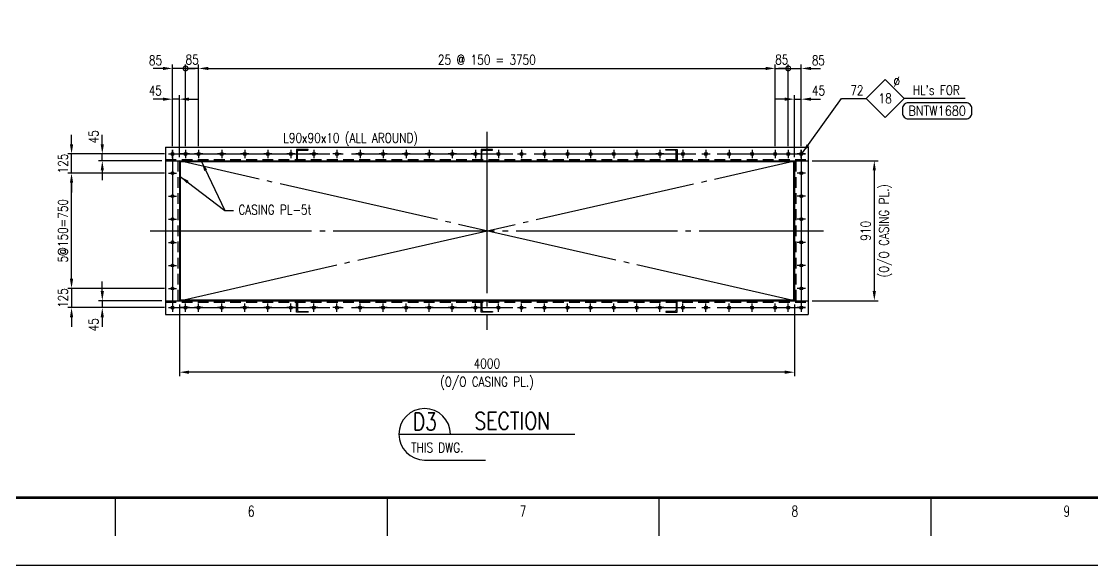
# Model space of a CAD drawing. Header units: millimetres. Extents: x 0 to 134087, y -49114 to 20834.
# Drawn here: x 77998 to 84966, y -48879 to -45339 of the extents above; entities that cross this region are included whole.
import ezdxf
from ezdxf.enums import TextEntityAlignment as Align

# ---------------------------------------------------------------- set-up
doc = ezdxf.new("R2010")
doc.units = ezdxf.units.MM
doc.header["$LTSCALE"] = 35
doc.linetypes.add('JNK-CENTER', pattern=[34, 30, -1.5, 1, -1.5])
doc.linetypes.add('JNK-HIDDEN', pattern=[3, 2, -1])
for name, color, linetype in [('CEN-R', 1, 'JNK-CENTER'), ('CON-C', 4, 'Continuous'), ('CON-G', 3, 'Continuous'), ('CON-W', 7, 'Continuous'), ('CON-Y', 2, 'Continuous'), ('Dim-W', 7, 'Continuous'), ('HID-Y', 2, 'JNK-HIDDEN'), ('STL-OBJT', 7, 'Continuous')]:
    doc.layers.add(name, color=color, linetype=linetype)
doc.styles.add('ROMANS', font='ROMANS.shx', dxfattribs={"width": 0.8})
doc.styles.add('SIMPLEX', font='simplex.shx', dxfattribs={"width": 0.8})
doc.dimstyles.new('DIM25', dxfattribs={"dimscale": 25, "dimtxt": 2.5, "dimasz": 2.5, "dimexe": 1, "dimexo": 1, "dimgap": 1, "dimtad": 1, "dimdec": 1, "dimdsep": 46, "dimtxsty": 'SIMPLEX', "dimcen": 0, "dimclrt": 2, "dimazin": 2, "dimtfac": 1, "dimtdec": 1, "dimtix": 1, "dimtmove": 2, "dimatfit": 0, "dimfxl": 0.18, "dimtolj": 1, "dimtzin": 0, "dimarcsym": 0})

# ---------------------------------------------------------------- blocks, each defined once
blk = doc.blocks.new('TITLE')
at = {"color": 7}
for p, q in [((381.95, 17.68), (381.95, 7.78)), ((452.68, 17.68), (452.68, 7.78)), ((523.41, 17.68), (523.41, 7.78)), ((594.15, 17.68), (594.15, 7.78)), ((841, 0), (0, 0))]:
    blk.add_line(p, q, dxfattribs=at)
at = {"color": 7, "const_width": 0.707}
blk.add_lwpolyline([(28.29, 17.68), (823.67, 17.68)], dxfattribs=at)
at = {"color": 7, "style": 'ROMANS', "width": 0.7}
for s, p in [('6', (417.32, 14.15)), ('7', (488.05, 14.15)), ('8', (558.78, 14.15)), ('9', (629.51, 14.15))]:
    blk.add_text(s, height=2.83, dxfattribs=at).set_placement(p, align=Align.MIDDLE)
blk = doc.blocks.new('*D2811')
at = {"layer": 'DEFPOINTS', "color": 0, "transparency": 16777216}
for p in [(78324.5, -46201.1), (78954.5, -46201.1), (78954.5, -46326.1)]:
    blk.add_point(p, dxfattribs=at)
at = {"layer": 'Dim-W', "color": 0, "lineweight": -2, "transparency": 16777216}
for p, q in [((78324.5, -46138.6), (78324.5, -46076.1)), ((78929.5, -46201.1), (78299.5, -46201.1)), ((78324.5, -46326.1), (78324.5, -46201.1)), ((78929.5, -46326.1), (78299.5, -46326.1)), ((78324.5, -46388.6), (78324.5, -46451.1))]:
    blk.add_line(p, q, dxfattribs=at)
at = {"layer": 'Dim-W', "color": 0, "transparency": 16777216}
for points in [[(78314, -46138.6), (78334.9, -46138.6), (78324.5, -46201.1)], [(78314, -46388.6), (78334.9, -46388.6), (78324.5, -46326.1)]]:
    blk.add_solid(points, dxfattribs=at)
at = {"layer": 'Dim-W', "color": 2, "transparency": 16777216, "insert": (78268.2, -46263.6), "char_height": 62.5, "attachment_point": 5, "rotation": 90, "style": 'SIMPLEX'}
blk.add_mtext('\\A1;125', dxfattribs=at)
blk = doc.blocks.new('*D2812')
at = {"layer": 'DEFPOINTS', "color": 0, "transparency": 16777216}
for p in [(83116, -46246.1), (83116, -47156.1), (83546, -47156.1)]:
    blk.add_point(p, dxfattribs=at)
at = {"layer": 'Dim-W', "color": 0, "lineweight": -2, "transparency": 16777216}
for p, q in [((83141, -46246.1), (83571, -46246.1)), ((83546, -46308.6), (83546, -47093.6)), ((83141, -47156.1), (83571, -47156.1))]:
    blk.add_line(p, q, dxfattribs=at)
at = {"layer": 'Dim-W', "color": 0, "transparency": 16777216}
for points in [[(83535.5, -46308.6), (83556.4, -46308.6), (83546, -46246.1)], [(83535.5, -47093.6), (83556.4, -47093.6), (83546, -47156.1)]]:
    blk.add_solid(points, dxfattribs=at)
at = {"layer": 'Dim-W', "color": 2, "transparency": 16777216, "char_height": 62.5, "attachment_point": 5, "rotation": 90, "style": 'SIMPLEX'}
for s, insert in [('\\A1;(O/O CASING PL.)', (83618.6, -46701.1)), ('\\A1;910', (83489.7, -46701.1))]:
    blk.add_mtext(s, dxfattribs=dict(at, insert=insert))
blk = doc.blocks.new('*D2813')
at = {"layer": 'DEFPOINTS', "color": 0, "transparency": 16777216}
for p in [(78524.5, -46201.1), (78936, -46246.1), (78954.5, -46201.1)]:
    blk.add_point(p, dxfattribs=at)
at = {"layer": 'Dim-W', "color": 0, "lineweight": -2, "transparency": 16777216}
for p, q in [((78524.5, -46138.6), (78524.5, -46076.1)), ((78929.5, -46201.1), (78499.5, -46201.1)), ((78911, -46246.1), (78499.5, -46246.1)), ((78524.5, -46246.1), (78524.5, -46201.1)), ((78524.5, -46308.6), (78524.5, -46371.1))]:
    blk.add_line(p, q, dxfattribs=at)
at = {"layer": 'Dim-W', "color": 0, "transparency": 16777216}
blk.add_solid([(78514, -46308.6), (78534.9, -46308.6), (78524.5, -46246.1)], dxfattribs=at)
at = {"layer": 'Dim-W', "color": 2, "transparency": 16777216, "insert": (78468.2, -46089.1), "char_height": 62.5, "attachment_point": 5, "rotation": 90, "style": 'SIMPLEX', "bg_fill": 3, "box_fill_scale": 1.1, "bg_fill_color": 256, "bg_fill_true_color": 13158600, "bg_fill_transparency": 0}
blk.add_mtext('\\A1;45', dxfattribs=at)
at = {"layer": 'Dim-W', "color": 0, "transparency": 16777216}
blk.add_solid([(78514, -46138.6), (78534.9, -46138.6), (78524.5, -46201.1)], dxfattribs=at)
blk = doc.blocks.new('*D2814')
at = {"layer": 'DEFPOINTS', "color": 0, "transparency": 16777216}
for p in [(79026, -47156.1), (83026, -47156.1), (79026, -47621.1)]:
    blk.add_point(p, dxfattribs=at)
at = {"layer": 'Dim-W', "color": 0, "lineweight": -2, "transparency": 16777216}
for p, q in [((79026, -47181.1), (79026, -47646.1)), ((83026, -47181.1), (83026, -47646.1)), ((82963.5, -47621.1), (79088.5, -47621.1))]:
    blk.add_line(p, q, dxfattribs=at)
at = {"layer": 'Dim-W', "color": 0, "transparency": 16777216}
for points in [[(79088.5, -47610.7), (79088.5, -47631.6), (79026, -47621.1)], [(82963.5, -47610.7), (82963.5, -47631.6), (83026, -47621.1)]]:
    blk.add_solid(points, dxfattribs=at)
at = {"layer": 'Dim-W', "color": 2, "transparency": 16777216, "char_height": 62.5, "attachment_point": 5, "style": 'SIMPLEX'}
for s, insert in [('\\A1;4000', (81026, -47564.9)), ('\\A1;(O/O CASING PL.)', (81026, -47693.8))]:
    blk.add_mtext(s, dxfattribs=dict(at, insert=insert))
blk = doc.blocks.new('SECTITLE')
at = {"layer": 'CON-G'}
for p, q in [((-1.7, 0), (44.1, 0)), ((5, -6.7), (20.86, -6.7))]:
    blk.add_line(p, q, dxfattribs=at)
blk.add_arc((5, 0), 6.7, 0, 270, dxfattribs=at)
at = {"layer": 'CON-C', "style": 'SIMPLEX', "width": 0.8}
for tag, p in [('ELEVATION', (27.83, 1.22)), ('A', (5.06, 1.04))]:
    blk.add_attdef(tag, text='', height=4.5, dxfattribs=at).set_placement(p, align=Align.CENTER)
at = {"layer": 'CON-Y', "style": 'SIMPLEX', "width": 0.8}
blk.add_attdef('H0000-0000', (1.54, -4.72), '', height=2.5, dxfattribs=at)
blk.add_attdef('SCALE', text='', height=2.5, dxfattribs=at).set_placement((44.9, -3.72), align=Align.RIGHT)
blk = doc.blocks.new('*D2815')
at = {"layer": 'DEFPOINTS', "color": 0, "transparency": 16777216}
for p in [(78954.5, -47076.1), (78324.5, -47201.1), (78954.5, -47201.1)]:
    blk.add_point(p, dxfattribs=at)
at = {"layer": 'Dim-W', "color": 0, "lineweight": -2, "transparency": 16777216}
for p, q in [((78324.5, -47013.6), (78324.5, -46951.1)), ((78929.5, -47076.1), (78299.5, -47076.1)), ((78324.5, -47076.1), (78324.5, -47201.1)), ((78929.5, -47201.1), (78299.5, -47201.1)), ((78324.5, -47263.6), (78324.5, -47326.1))]:
    blk.add_line(p, q, dxfattribs=at)
at = {"layer": 'Dim-W', "color": 0, "transparency": 16777216}
for points in [[(78314, -47013.6), (78334.9, -47013.6), (78324.5, -47076.1)], [(78314, -47263.6), (78334.9, -47263.6), (78324.5, -47201.1)]]:
    blk.add_solid(points, dxfattribs=at)
at = {"layer": 'Dim-W', "color": 2, "transparency": 16777216, "insert": (78268.2, -47138.6), "char_height": 62.5, "attachment_point": 5, "rotation": 90, "style": 'SIMPLEX'}
blk.add_mtext('\\A1;125', dxfattribs=at)
blk = doc.blocks.new('*D2816')
at = {"layer": 'DEFPOINTS', "color": 0, "transparency": 16777216}
for p in [(78936, -47156.1), (78524.5, -47201.1), (78954.5, -47201.1)]:
    blk.add_point(p, dxfattribs=at)
at = {"layer": 'Dim-W', "color": 0, "lineweight": -2, "transparency": 16777216}
for p, q in [((78524.5, -47093.6), (78524.5, -47031.1)), ((78911, -47156.1), (78499.5, -47156.1)), ((78524.5, -47156.1), (78524.5, -47201.1)), ((78929.5, -47201.1), (78499.5, -47201.1)), ((78524.5, -47263.6), (78524.5, -47326.1))]:
    blk.add_line(p, q, dxfattribs=at)
at = {"layer": 'Dim-W', "color": 0, "transparency": 16777216}
blk.add_solid([(78514, -47093.6), (78534.9, -47093.6), (78524.5, -47156.1)], dxfattribs=at)
at = {"layer": 'Dim-W', "color": 2, "transparency": 16777216, "insert": (78468.2, -47313.2), "char_height": 62.5, "attachment_point": 5, "rotation": 90, "style": 'SIMPLEX', "bg_fill": 3, "box_fill_scale": 1.1, "bg_fill_color": 256, "bg_fill_true_color": 13158600, "bg_fill_transparency": 0}
blk.add_mtext('\\A1;45', dxfattribs=at)
at = {"layer": 'Dim-W', "color": 0, "transparency": 16777216}
blk.add_solid([(78514, -47263.6), (78534.9, -47263.6), (78524.5, -47201.1)], dxfattribs=at)
blk = doc.blocks.new('*D2817')
at = {"layer": 'DEFPOINTS', "color": 0, "transparency": 16777216}
for p in [(78324.5, -46326.1), (78954.5, -46326.1), (78954.5, -47076.1)]:
    blk.add_point(p, dxfattribs=at)
at = {"layer": 'Dim-W', "color": 0, "lineweight": -2, "transparency": 16777216}
for p, q in [((78929.5, -46326.1), (78299.5, -46326.1)), ((78324.5, -47013.6), (78324.5, -46388.6)), ((78929.5, -47076.1), (78299.5, -47076.1))]:
    blk.add_line(p, q, dxfattribs=at)
at = {"layer": 'Dim-W', "color": 0, "transparency": 16777216}
for points in [[(78314, -46388.6), (78334.9, -46388.6), (78324.5, -46326.1)], [(78314, -47013.6), (78334.9, -47013.6), (78324.5, -47076.1)]]:
    blk.add_solid(points, dxfattribs=at)
at = {"layer": 'Dim-W', "color": 2, "transparency": 16777216, "insert": (78268.2, -46701.1), "char_height": 62.5, "attachment_point": 5, "rotation": 90, "style": 'SIMPLEX'}
blk.add_mtext('\\A1;5@150=750', dxfattribs=at)
blk = doc.blocks.new('*D2818')
at = {"layer": 'DEFPOINTS', "color": 0, "transparency": 16777216}
for p in [(83071, -45844.6), (83071, -46174.6), (83026, -46246.1)]:
    blk.add_point(p, dxfattribs=at)
at = {"layer": 'Dim-W', "color": 0, "lineweight": -2, "transparency": 16777216}
for p, q in [((83026, -46221.1), (83026, -45819.6)), ((83071, -46149.6), (83071, -45819.6)), ((82963.5, -45844.6), (82901, -45844.6)), ((83026, -45844.6), (83071, -45844.6)), ((83133.5, -45844.6), (83196, -45844.6))]:
    blk.add_line(p, q, dxfattribs=at)
at = {"layer": 'Dim-W', "color": 0, "transparency": 16777216}
blk.add_solid([(82963.5, -45834.2), (82963.5, -45855.1), (83026, -45844.6)], dxfattribs=at)
at = {"layer": 'Dim-W', "color": 2, "transparency": 16777216, "insert": (83182.5, -45788.4), "char_height": 62.5, "attachment_point": 5, "style": 'SIMPLEX', "bg_fill": 3, "box_fill_scale": 1.1, "bg_fill_color": 256, "bg_fill_true_color": 13158600, "bg_fill_transparency": 0}
blk.add_mtext('\\A1;45', dxfattribs=at)
at = {"layer": 'Dim-W', "color": 0, "transparency": 16777216}
blk.add_solid([(83133.5, -45834.2), (83133.5, -45855.1), (83071, -45844.6)], dxfattribs=at)
blk = doc.blocks.new('BOLTHOLE')
at = {"layer": 'CON-W'}
blk.add_line((25.7, 0), (9.9, 0), dxfattribs=at)
blk.add_lwpolyline([(0, 0), (4.95, 4.95), (9.9, 0), (4.95, -4.95)], close=True, dxfattribs=at)
at = {"layer": 'CON-Y', "style": 'SIMPLEX', "width": 0.8}
for s, p in [('%%C', (8.81, 3.12)), ("HL's FOR", (24.37, 0.9))]:
    blk.add_text(s, height=2.5, dxfattribs=at).set_placement(p, align=Align.RIGHT)
blk.add_attdef('4', text='', height=2.5, dxfattribs=at).set_placement((-0.69, 0.87), align=Align.RIGHT)
blk.add_attdef('22', text='', height=2.5, dxfattribs=at).set_placement((4.95, 0), align=Align.MIDDLE_CENTER)
blk = doc.blocks.new('boltmark')
at = {"layer": 'CON-Y'}
blk.add_lwpolyline([(0, -4.2), (15, -4.2, 0.414214), (16.56, -2.64), (16.56, -1.56, 0.414214), (15, 0), (0, 0, 0.414214), (-1.56, -1.56), (-1.56, -2.64, 0.414214)], format="xyb", close=True, dxfattribs=at)
at = {"layer": 'CON-G', "style": 'SIMPLEX', "width": 0.802523}
blk.add_attdef('BN2W1650', text='', height=2.5, dxfattribs=at).set_placement((0, -3.35), (15, -3.35), align=Align.FIT)
blk = doc.blocks.new('*D2819')
at = {"layer": 'DEFPOINTS', "color": 0, "transparency": 16777216}
for p in [(78981, -45844.6), (78981, -46174.6), (79026, -46246.1)]:
    blk.add_point(p, dxfattribs=at)
at = {"layer": 'Dim-W', "color": 0, "lineweight": -2, "transparency": 16777216}
for p, q in [((78981, -46149.6), (78981, -45819.6)), ((79026, -46221.1), (79026, -45819.6)), ((78918.5, -45844.6), (78856, -45844.6)), ((79026, -45844.6), (78981, -45844.6)), ((79088.5, -45844.6), (79151, -45844.6))]:
    blk.add_line(p, q, dxfattribs=at)
at = {"layer": 'Dim-W', "color": 0, "transparency": 16777216}
blk.add_solid([(79088.5, -45834.2), (79088.5, -45855.1), (79026, -45844.6)], dxfattribs=at)
at = {"layer": 'Dim-W', "color": 2, "transparency": 16777216, "insert": (78869.4, -45788.4), "char_height": 62.5, "attachment_point": 5, "style": 'SIMPLEX', "bg_fill": 3, "box_fill_scale": 1.1, "bg_fill_color": 256, "bg_fill_true_color": 13158600, "bg_fill_transparency": 0}
blk.add_mtext('\\A1;45', dxfattribs=at)
at = {"layer": 'Dim-W', "color": 0, "transparency": 16777216}
blk.add_solid([(78918.5, -45834.2), (78918.5, -45855.1), (78981, -45844.6)], dxfattribs=at)
blk = doc.blocks.new('*D2742')
at = {"layer": 'DEFPOINTS', "color": 0, "transparency": 16777216}
for p in [(82901, -45644.6), (79151, -46174.6), (82901, -46174.6)]:
    blk.add_point(p, dxfattribs=at)
at = {"layer": 'Dim-W', "color": 0, "lineweight": -2, "transparency": 16777216}
for p, q in [((79151, -46149.6), (79151, -45619.6)), ((82901, -46149.6), (82901, -45619.6)), ((79213.5, -45644.6), (82838.5, -45644.6))]:
    blk.add_line(p, q, dxfattribs=at)
at = {"layer": 'Dim-W', "color": 0, "transparency": 16777216}
for points in [[(79213.5, -45634.2), (79213.5, -45655.1), (79151, -45644.6)], [(82838.5, -45634.2), (82838.5, -45655.1), (82901, -45644.6)]]:
    blk.add_solid(points, dxfattribs=at)
at = {"layer": 'Dim-W', "color": 2, "transparency": 16777216, "insert": (81026, -45588.4), "char_height": 62.5, "attachment_point": 5, "style": 'SIMPLEX'}
blk.add_mtext('\\A1;25 @ 150 = 3750', dxfattribs=at)
blk = doc.blocks.new('_DotSmall')
at = {"color": 0, "linetype": 'ByBlock', "const_width": 0.5}
blk.add_lwpolyline([(-0.0625, 0, 1), (0.0625, 0, 1)], format="xyb", close=True, dxfattribs=at)
blk = doc.blocks.new('*D2756')
at = {"layer": 'DEFPOINTS', "color": 0, "transparency": 16777216}
for p in [(82901, -45644.6), (82986, -45644.6), (82986, -46174.6)]:
    blk.add_point(p, dxfattribs=at)
at = {"layer": 'Dim-W', "color": 0, "lineweight": -2, "transparency": 16777216}
for p, q in [((82986, -46149.6), (82986, -45619.6)), ((82901, -45644.6), (82986, -45644.6))]:
    blk.add_line(p, q, dxfattribs=at)
at = {"layer": 'Dim-W', "color": 0, "lineweight": -2, "transparency": 16777216, "xscale": 62.5, "yscale": 62.5, "zscale": 62.5}
blk.add_blockref('_DotSmall', (82986, -45644.6), dxfattribs=at)
at = {"layer": 'Dim-W', "color": 2, "transparency": 16777216, "insert": (82943.5, -45587.2), "char_height": 62.5, "attachment_point": 5, "style": 'SIMPLEX'}
blk.add_mtext('\\A1;85', dxfattribs=at)
blk = doc.blocks.new('_None')
blk = doc.blocks.new('*D2757')
at = {"layer": 'DEFPOINTS', "color": 0, "transparency": 16777216}
for p in [(83071, -45644.6), (82986, -46174.6), (83071, -46174.6)]:
    blk.add_point(p, dxfattribs=at)
at = {"layer": 'Dim-W', "color": 0, "lineweight": -2, "transparency": 16777216}
for p, q in [((82986, -46149.6), (82986, -45619.6)), ((83071, -46149.6), (83071, -45619.6)), ((82986, -45644.6), (82923.5, -45644.6)), ((82986, -45644.6), (83071, -45644.6)), ((83133.5, -45644.6), (83196, -45644.6))]:
    blk.add_line(p, q, dxfattribs=at)
at = {"layer": 'Dim-W', "color": 0, "lineweight": -2, "transparency": 16777216, "xscale": 62.5, "yscale": 62.5, "zscale": 62.5}
blk.add_blockref('_DotSmall', (82986, -45644.6), dxfattribs=at)
at = {"layer": 'Dim-W', "color": 2, "transparency": 16777216, "insert": (83181.8, -45592), "char_height": 62.5, "attachment_point": 5, "style": 'SIMPLEX', "bg_fill": 3, "box_fill_scale": 1.1, "bg_fill_color": 256, "bg_fill_true_color": 13158600, "bg_fill_transparency": 0}
blk.add_mtext('\\A1;85', dxfattribs=at)
at = {"layer": 'Dim-W', "color": 0, "transparency": 16777216}
blk.add_solid([(83133.5, -45634.2), (83133.5, -45655.1), (83071, -45644.6)], dxfattribs=at)
blk = doc.blocks.new('*D2758')
at = {"layer": 'DEFPOINTS', "color": 0, "transparency": 16777216}
for p in [(79066, -45644.6), (79151, -45644.6), (79066, -46174.6)]:
    blk.add_point(p, dxfattribs=at)
at = {"layer": 'Dim-W', "color": 0, "lineweight": -2, "transparency": 16777216}
for p, q in [((79066, -46149.6), (79066, -45619.6)), ((79151, -45644.6), (79066, -45644.6))]:
    blk.add_line(p, q, dxfattribs=at)
at = {"layer": 'Dim-W', "color": 0, "lineweight": -2, "transparency": 16777216, "xscale": 62.5, "yscale": 62.5, "zscale": 62.5, "rotation": 180}
blk.add_blockref('_DotSmall', (79066, -45644.6), dxfattribs=at)
at = {"layer": 'Dim-W', "color": 2, "transparency": 16777216, "insert": (79108.5, -45587.2), "char_height": 62.5, "attachment_point": 5, "style": 'SIMPLEX'}
blk.add_mtext('\\A1;85', dxfattribs=at)
blk = doc.blocks.new('*D2759')
at = {"layer": 'DEFPOINTS', "color": 0, "transparency": 16777216}
for p in [(78981, -45644.6), (78981, -46174.6), (79066, -46174.6)]:
    blk.add_point(p, dxfattribs=at)
at = {"layer": 'Dim-W', "color": 0, "lineweight": -2, "transparency": 16777216}
for p, q in [((78981, -46149.6), (78981, -45619.6)), ((79066, -46149.6), (79066, -45619.6)), ((78918.5, -45644.6), (78856, -45644.6)), ((79066, -45644.6), (78981, -45644.6)), ((79066, -45644.6), (79128.5, -45644.6))]:
    blk.add_line(p, q, dxfattribs=at)
at = {"layer": 'Dim-W', "color": 0, "lineweight": -2, "transparency": 16777216, "xscale": 62.5, "yscale": 62.5, "zscale": 62.5, "rotation": 180}
blk.add_blockref('_DotSmall', (79066, -45644.6), dxfattribs=at)
at = {"layer": 'Dim-W', "color": 2, "transparency": 16777216, "insert": (78870.1, -45592), "char_height": 62.5, "attachment_point": 5, "style": 'SIMPLEX', "bg_fill": 3, "box_fill_scale": 1.1, "bg_fill_color": 256, "bg_fill_true_color": 13158600, "bg_fill_transparency": 0}
blk.add_mtext('\\A1;85', dxfattribs=at)
at = {"layer": 'Dim-W', "color": 0, "transparency": 16777216}
blk.add_solid([(78918.5, -45634.2), (78918.5, -45655.1), (78981, -45644.6)], dxfattribs=at)

msp = doc.modelspace()

# ---------------------------------------------------------------- linework, layer by layer
at = {"layer": 'CEN-R'}
for p, q in [((81025.9553, -46056.1425), (81025.9553, -47346.1425)), ((78980.9553, -46227.6425), (78980.9553, -46174.6425)), ((78980.9553, -46174.6425), (78980.9553, -47227.6425)), ((79150.9553, -46174.6425), (79150.9553, -46227.6425)), ((79300.9553, -46174.6425), (79300.9553, -46227.6425)), ((79450.9553, -46174.6425), (79450.9553, -46227.6425)), ((79600.9553, -46174.6425), (79600.9553, -46227.6425)), ((79750.9553, -46174.6425), (79750.9553, -46227.6425)), ((79900.9553, -46174.6425), (79900.9553, -46227.6425)), ((80050.9553, -46174.6425), (80050.9553, -46227.6425)), ((80200.9553, -46174.6425), (80200.9553, -46227.6425)), ((80350.9553, -46174.6425), (80350.9553, -46227.6425)), ((80500.9553, -46174.6425), (80500.9553, -46227.6425)), ((80650.9553, -46174.6425), (80650.9553, -46227.6425)), ((80800.9553, -46174.6425), (80800.9553, -46227.6425)), ((80950.9553, -46174.6425), (80950.9553, -46227.6425)), ((81100.9553, -46174.6425), (81100.9553, -46227.6425)), ((81250.9553, -46174.6425), (81250.9553, -46227.6425)), ((81400.9553, -46174.6425), (81400.9553, -46227.6425)), ((81550.9553, -46174.6425), (81550.9553, -46227.6425)), ((81700.9553, -46174.6425), (81700.9553, -46227.6425)), ((81850.9553, -46174.6425), (81850.9553, -46227.6425)), ((82000.9553, -46174.6425), (82000.9553, -46227.6425)), ((82150.9553, -46174.6425), (82150.9553, -46227.6425)), ((82300.9553, -46174.6425), (82300.9553, -46227.6425)), ((82450.9553, -46174.6425), (82450.9553, -46227.6425)), ((82600.9553, -46174.6425), (82600.9553, -46227.6425)), ((82750.9553, -46174.6425), (82750.9553, -46227.6425)), ((82900.9553, -46174.6425), (82900.9553, -46227.6425)), ((83070.9553, -46227.6425), (83070.9553, -46174.6425)), ((83070.9553, -46174.6425), (83070.9553, -47227.6425)), ((78954.4553, -46201.1425), (79007.4553, -46201.1425)), ((78954.4553, -46201.1425), (83097.4553, -46201.1425)), ((83025.9553, -47156.1425), (79025.9553, -46246.1425)), ((79025.9553, -47156.1425), (83025.9553, -46246.1425)), ((79177.4553, -46201.1425), (79124.4553, -46201.1425)), ((79327.4553, -46201.1425), (79274.4553, -46201.1425)), ((79477.4553, -46201.1425), (79424.4553, -46201.1425)), ((79627.4553, -46201.1425), (79574.4553, -46201.1425)), ((79777.4553, -46201.1425), (79724.4553, -46201.1425)), ((79777.4553, -46201.1425), (79724.4553, -46201.1425)), ((79927.4553, -46201.1425), (79874.4553, -46201.1425)), ((80077.4553, -46201.1425), (80024.4553, -46201.1425)), ((80227.4553, -46201.1425), (80174.4553, -46201.1425)), ((80377.4553, -46201.1425), (80324.4553, -46201.1425)), ((80527.4553, -46201.1425), (80474.4553, -46201.1425)), ((80677.4553, -46201.1425), (80624.4553, -46201.1425)), ((80827.4553, -46201.1425), (80774.4553, -46201.1425)), ((80977.4553, -46201.1425), (80924.4553, -46201.1425)), ((81224.4553, -46201.1425), (81277.4553, -46201.1425)), ((81374.4553, -46201.1425), (81427.4553, -46201.1425)), ((81524.4553, -46201.1425), (81577.4553, -46201.1425)), ((81674.4553, -46201.1425), (81727.4553, -46201.1425)), ((81824.4553, -46201.1425), (81877.4553, -46201.1425)), ((81974.4553, -46201.1425), (82027.4553, -46201.1425)), ((82177.4553, -46201.1425), (82124.4553, -46201.1425)), ((82124.4553, -46201.1425), (82177.4553, -46201.1425)), ((82274.4553, -46201.1425), (82327.4553, -46201.1425)), ((82274.4553, -46201.1425), (82327.4553, -46201.1425)), ((82424.4553, -46201.1425), (82477.4553, -46201.1425)), ((82574.4553, -46201.1425), (82627.4553, -46201.1425)), ((82724.4553, -46201.1425), (82777.4553, -46201.1425)), ((82874.4553, -46201.1425), (82927.4553, -46201.1425)), ((83097.4553, -46201.1425), (83044.4553, -46201.1425)), ((78954.4553, -46326.1425), (79007.4553, -46326.1425)), ((78980.9553, -46274.6425), (78980.9553, -46327.6425)), ((83097.4553, -46326.1425), (83044.4553, -46326.1425)), ((83070.9553, -46274.6425), (83070.9553, -46327.6425)), ((83070.9553, -46274.6425), (83070.9553, -46327.6425)), ((78954.4553, -46476.1425), (79007.4553, -46476.1425)), ((83097.4553, -46476.1425), (83044.4553, -46476.1425)), ((78954.4553, -46626.1425), (79007.4553, -46626.1425)), ((83097.4553, -46626.1425), (83044.4553, -46626.1425)), ((78835.9553, -46701.1425), (83215.9553, -46701.1425)), ((78954.4553, -46776.1425), (79007.4553, -46776.1425)), ((83097.4553, -46776.1425), (83044.4553, -46776.1425)), ((78954.4553, -46926.1425), (79007.4553, -46926.1425)), ((83097.4553, -46926.1425), (83044.4553, -46926.1425)), ((78954.4553, -47076.1425), (79007.4553, -47076.1425)), ((78980.9553, -47074.6425), (78980.9553, -47127.6425)), ((83097.4553, -47076.1425), (83044.4553, -47076.1425)), ((83070.9553, -47074.6425), (83070.9553, -47127.6425)), ((83070.9553, -47074.6425), (83070.9553, -47127.6425)), ((78954.4553, -47201.1425), (79007.4553, -47201.1425)), ((78954.4553, -47201.1425), (83097.4553, -47201.1425)), ((78980.9553, -47174.6425), (78980.9553, -47227.6425)), ((79077.4553, -47201.1425), (79024.4553, -47201.1425)), ((79092.4553, -47201.1425), (79039.4553, -47201.1425)), ((79065.9553, -47227.6425), (79065.9553, -47174.6425)), ((79177.4553, -47201.1425), (79124.4553, -47201.1425)), ((79150.9553, -47227.6425), (79150.9553, -47174.6425)), ((79327.4553, -47201.1425), (79274.4553, -47201.1425)), ((79300.9553, -47227.6425), (79300.9553, -47174.6425)), ((79477.4553, -47201.1425), (79424.4553, -47201.1425)), ((79450.9553, -47227.6425), (79450.9553, -47174.6425)), ((79627.4553, -47201.1425), (79574.4553, -47201.1425)), ((79600.9553, -47227.6425), (79600.9553, -47174.6425)), ((79777.4553, -47201.1425), (79724.4553, -47201.1425)), ((79777.4553, -47201.1425), (79724.4553, -47201.1425)), ((79750.9553, -47227.6425), (79750.9553, -47174.6425)), ((79927.4553, -47201.1425), (79874.4553, -47201.1425)), ((79900.9553, -47227.6425), (79900.9553, -47174.6425)), ((80077.4553, -47201.1425), (80024.4553, -47201.1425)), ((80050.9553, -47227.6425), (80050.9553, -47174.6425)), ((80227.4553, -47201.1425), (80174.4553, -47201.1425)), ((80200.9553, -47227.6425), (80200.9553, -47174.6425)), ((80377.4553, -47201.1425), (80324.4553, -47201.1425)), ((80350.9553, -47227.6425), (80350.9553, -47174.6425)), ((80527.4553, -47201.1425), (80474.4553, -47201.1425)), ((80500.9553, -47227.6425), (80500.9553, -47174.6425)), ((80677.4553, -47201.1425), (80624.4553, -47201.1425)), ((80650.9553, -47227.6425), (80650.9553, -47174.6425)), ((80827.4553, -47201.1425), (80774.4553, -47201.1425)), ((80800.9553, -47227.6425), (80800.9553, -47174.6425)), ((80977.4553, -47201.1425), (80924.4553, -47201.1425)), ((80950.9553, -47227.6425), (80950.9553, -47174.6425)), ((81100.9553, -47227.6425), (81100.9553, -47174.6425)), ((81224.4553, -47201.1425), (81277.4553, -47201.1425)), ((81250.9553, -47227.6425), (81250.9553, -47174.6425)), ((81374.4553, -47201.1425), (81427.4553, -47201.1425)), ((81400.9553, -47227.6425), (81400.9553, -47174.6425)), ((81524.4553, -47201.1425), (81577.4553, -47201.1425)), ((81550.9553, -47227.6425), (81550.9553, -47174.6425)), ((81674.4553, -47201.1425), (81727.4553, -47201.1425)), ((81700.9553, -47227.6425), (81700.9553, -47174.6425)), ((81824.4553, -47201.1425), (81877.4553, -47201.1425)), ((81850.9553, -47227.6425), (81850.9553, -47174.6425)), ((81974.4553, -47201.1425), (82027.4553, -47201.1425)), ((82000.9553, -47227.6425), (82000.9553, -47174.6425)), ((82177.4553, -47201.1425), (82124.4553, -47201.1425)), ((82124.4553, -47201.1425), (82177.4553, -47201.1425)), ((82150.9553, -47227.6425), (82150.9553, -47174.6425)), ((82274.4553, -47201.1425), (82327.4553, -47201.1425)), ((82274.4553, -47201.1425), (82327.4553, -47201.1425)), ((82300.9553, -47227.6425), (82300.9553, -47174.6425)), ((82424.4553, -47201.1425), (82477.4553, -47201.1425)), ((82450.9553, -47227.6425), (82450.9553, -47174.6425)), ((82574.4553, -47201.1425), (82627.4553, -47201.1425)), ((82600.9553, -47227.6425), (82600.9553, -47174.6425)), ((82724.4553, -47201.1425), (82777.4553, -47201.1425)), ((82750.9553, -47227.6425), (82750.9553, -47174.6425)), ((82874.4553, -47201.1425), (82927.4553, -47201.1425)), ((82900.9553, -47227.6425), (82900.9553, -47174.6425)), ((82959.4553, -47201.1425), (83012.4553, -47201.1425)), ((82974.4553, -47201.1425), (83027.4553, -47201.1425)), ((82985.9553, -47227.6425), (82985.9553, -47174.6425)), ((83097.4553, -47201.1425), (83044.4553, -47201.1425)), ((83070.9553, -47174.6425), (83070.9553, -47227.6425))]:
    msp.add_line(p, q, dxfattribs=at)
at = {"layer": 'CON-G'}
for p, q in [((78935.9553, -46156.1425), (83115.9553, -46156.1425)), ((78935.9553, -46156.1425), (78935.9553, -47246.1425)), ((83115.9553, -46156.1425), (83115.9553, -47246.1425)), ((78935.9553, -46246.1425), (83115.9553, -46246.1425)), ((79025.9553, -46246.1425), (79025.9553, -47156.1425)), ((79030.9553, -46246.1425), (79030.9553, -47156.1425)), ((79030.9553, -46251.1425), (83020.9553, -46251.1425)), ((83020.9553, -46246.1425), (83020.9553, -47156.1425)), ((83025.9553, -46246.1425), (83025.9553, -47156.1425)), ((78935.9553, -47156.1425), (83115.9553, -47156.1425)), ((79030.9553, -47151.1425), (83020.9553, -47151.1425)), ((78935.9553, -47246.1425), (83115.9553, -47246.1425))]:
    msp.add_line(p, q, dxfattribs=at)
for points in [[(79787.9553, -46171.1425), (79787.9553, -46246.1425), (79789.9553, -46246.1425, 0.414213562), (79793.9553, -46242.1425), (79793.9553, -46185.6425, -0.414213562), (79802.4553, -46177.1425), (79858.9553, -46177.1425, 0.414213562), (79862.9553, -46173.1425), (79862.9553, -46171.1425)], [(80987.9553, -46171.1425), (80987.9553, -46246.1425), (80989.9553, -46246.1425, 0.414213562), (80993.9553, -46242.1425), (80993.9553, -46185.6425, -0.414213562), (81002.4553, -46177.1425), (81058.9553, -46177.1425, 0.414213562), (81062.9553, -46173.1425), (81062.9553, -46171.1425)], [(82263.9553, -46171.1425), (82263.9553, -46246.1425), (82261.9553, -46246.1425, -0.414213562), (82257.9553, -46242.1425), (82257.9553, -46185.6425, 0.414213562), (82249.4553, -46177.1425), (82192.9553, -46177.1425, -0.414213562), (82188.9553, -46173.1425), (82188.9553, -46171.1425)], [(79787.9553, -47231.1425), (79787.9553, -47156.1425), (79789.9553, -47156.1425, -0.414213562), (79793.9553, -47160.1425), (79793.9553, -47216.6425, 0.414213562), (79802.4553, -47225.1425), (79858.9553, -47225.1425, -0.414213562), (79862.9553, -47229.1425), (79862.9553, -47231.1425)], [(80987.9553, -47231.1425), (80987.9553, -47156.1425), (80989.9553, -47156.1425, -0.414213562), (80993.9553, -47160.1425), (80993.9553, -47216.6425, 0.414213562), (81002.4553, -47225.1425), (81058.9553, -47225.1425, -0.414213562), (81062.9553, -47229.1425), (81062.9553, -47231.1425)], [(82263.9553, -47231.1425), (82263.9553, -47156.1425), (82261.9553, -47156.1425, 0.414213562), (82257.9553, -47160.1425), (82257.9553, -47216.6425, -0.414213562), (82249.4553, -47225.1425), (82192.9553, -47225.1425, 0.414213562), (82188.9553, -47229.1425), (82188.9553, -47231.1425)]]:
    msp.add_lwpolyline(points, format="xyb", close=True, dxfattribs=at)
for centre in [(78980.9553, -46201.1425), (79150.9553, -46201.1425), (79300.9553, -46201.1425), (79450.9553, -46201.1425), (79600.9553, -46201.1425), (79750.9553, -46201.1425), (79900.9553, -46201.1425), (80050.9553, -46201.1425), (80200.9553, -46201.1425), (80350.9553, -46201.1425), (80500.9553, -46201.1425), (80650.9553, -46201.1425), (80800.9553, -46201.1425), (80950.9553, -46201.1425), (81100.9553, -46201.1425), (81250.9553, -46201.1425), (81400.9553, -46201.1425), (81550.9553, -46201.1425), (81700.9553, -46201.1425), (81850.9553, -46201.1425), (82000.9553, -46201.1425), (82150.9553, -46201.1425), (82300.9553, -46201.1425), (82450.9553, -46201.1425), (82600.9553, -46201.1425), (82750.9553, -46201.1425), (82900.9553, -46201.1425), (83070.9553, -46201.1425), (78980.9553, -46326.1425), (83070.9553, -46326.1425), (78980.9553, -46476.1425), (83070.9553, -46476.1425), (78980.9553, -46626.1425), (83070.9553, -46626.1425), (78980.9553, -46776.1425), (83070.9553, -46776.1425), (78980.9553, -46926.1425), (83070.9553, -46926.1425), (78980.9553, -47076.1425), (83070.9553, -47076.1425), (78980.9553, -47201.1425), (79065.9553, -47201.1425), (79150.9553, -47201.1425), (79300.9553, -47201.1425), (79450.9553, -47201.1425), (79600.9553, -47201.1425), (79750.9553, -47201.1425), (79900.9553, -47201.1425), (80050.9553, -47201.1425), (80200.9553, -47201.1425), (80350.9553, -47201.1425), (80500.9553, -47201.1425), (80650.9553, -47201.1425), (80800.9553, -47201.1425), (80950.9553, -47201.1425), (81100.9553, -47201.1425), (81250.9553, -47201.1425), (81400.9553, -47201.1425), (81550.9553, -47201.1425), (81700.9553, -47201.1425), (81850.9553, -47201.1425), (82000.9553, -47201.1425), (82150.9553, -47201.1425), (82300.9553, -47201.1425), (82450.9553, -47201.1425), (82600.9553, -47201.1425), (82750.9553, -47201.1425), (82900.9553, -47201.1425), (82985.9553, -47201.1425), (83070.9553, -47201.1425)]:
    msp.add_circle(centre, 9.5, dxfattribs=at)
at = {"layer": 'HID-Y'}
for p, q in [((78935.9553, -46236.1425), (83115.9553, -46236.1425)), ((79015.9553, -46246.1425), (79015.9553, -47156.1425)), ((83035.9553, -46246.1425), (83035.9553, -47156.1425)), ((78935.9553, -47166.1425), (83115.9553, -47166.1425))]:
    msp.add_line(p, q, dxfattribs=at)
at = {"layer": 'STL-OBJT'}
msp.add_line((83333.603, -45839.6425), (83493.3521, -45839.6425), dxfattribs=at)

# ---------------------------------------------------------------- block references
at = {"linetype": 'ByBlock', "xscale": 24.99999999749996, "yscale": 24.99999999749996, "zscale": 24.99999999749996}
msp.add_blockref('TITLE', (69059.5942, -48879.4503), dxfattribs=at)
at = {"layer": 'CON-W', "xscale": 25, "yscale": 25, "zscale": 25}
msp.add_blockref('SECTITLE', (80495.9553, -48024.9288), dxfattribs=at).add_auto_attribs({'H0000-0000': 'THIS DWG.', 'A': 'D3', 'ELEVATION': 'SECTION'})
at = {"layer": 'CON-Y'}
ref = msp.add_blockref('boltmark', (83767.2534, -45867.7297), dxfattribs=dict(at, xscale=25, yscale=25, zscale=25))
ref.add_attrib('BN2W1650', 'BNTW1680', dxfattribs={"layer": 'CON-G', "height": 62.5, "style": 'SIMPLEX', "width": 0.812878}).set_placement((83767.2534, -45951.4714), (84142.242, -45951.4714), align=Align.FIT)
at = {"layer": 'STL-OBJT', "xscale": 25, "yscale": 25, "zscale": 25}
msp.add_blockref('BOLTHOLE', (83493.3521, -45839.6425), dxfattribs=at).add_auto_attribs({'4': '72', '22': '18'})

# ---------------------------------------------------------------- texts
at = {"layer": 'CON-Y', "style": 'SIMPLEX', "width": 0.8}
for s, p in [('L90x90x10 (ALL AROUND)', (79701.2342, -46128.2637)), ('CASING PL-5t', (79409.7038, -46595.1636))]:
    msp.add_text(s, height=62.5, dxfattribs=at).set_placement(p)

# ---------------------------------------------------------------- dimensions: what is measured, and where the dimension line sits
at = {"layer": 'Dim-W'}
for base, p1, p2, angle, picture, middle in [((78324.4553, -46201.1425), (78954.4553, -46326.1425), (78954.4553, -46201.1425), 90, '*D2811', (78268.2053, -46263.6425)), ((78324.4553, -47201.1425), (78954.4553, -47076.1425), (78954.4553, -47201.1425), 270, '*D2815', (78268.2053, -47138.6425))]:
    dim = msp.add_linear_dim(base=base, p1=p1, p2=p2, angle=angle, dimstyle='DIM25', dxfattribs=at)
    dim.commit()
    dim.dimension.update_dxf_attribs({"geometry": picture, "text_midpoint": middle})
for base, p1, p2, angle, picture, middle in [((83545.9553, -47156.1425), (83115.9553, -46246.1425), (83115.9553, -47156.1425), 270, '*D2812', (83545.9553, -46701.1425)), ((79025.9553, -47621.1425), (83025.9553, -47156.1425), (79025.9553, -47156.1425), 180, '*D2814', (81025.9553, -47621.1425))]:
    dim = msp.add_linear_dim(base=base, p1=p1, p2=p2, angle=angle, text='<>\\X(O/O CASING PL.)', dimstyle='DIM25', dxfattribs=at)
    dim.commit()
    dim.dimension.update_dxf_attribs({"geometry": picture, "text_midpoint": middle})

# ---------------------------------------------------------------- leaders
at = {"layer": 'STL-OBJT'}
for points in [[(79169.8813, -46251.1425), (79321.5312, -46568.4946), (79377.19, -46568.4946)], [(79030.9553, -46347.2225), (79321.5312, -46568.4946)]]:
    msp.add_leader(points, dimstyle='DIM25', dxfattribs=at)

# ---------------------------------------------------------------- next in the draw order: dimensions: what is measured, and where the dimension line sits
at = {"layer": 'Dim-W'}
dim = msp.add_linear_dim(base=(83070.9553, -45844.6425), p1=(83025.9553, -46246.1425), p2=(83070.9553, -46174.6425), dimstyle='DIM25', override={"dimtfill": 1}, dxfattribs=at)
dim.commit()
dim.dimension.update_dxf_attribs({"geometry": '*D2818', "text_midpoint": (83182.467, -45788.3925), "dimtype": 160})
for base, p1, p2, angle, picture, middle in [((78524.4553, -46201.1425), (78935.9553, -46246.1425), (78954.4553, -46201.1425), 90, '*D2813', (78468.2053, -46089.0829)), ((78524.4553, -47201.1425), (78935.9553, -47156.1425), (78954.4553, -47201.1425), 270, '*D2816', (78468.2053, -47313.2021))]:
    dim = msp.add_linear_dim(base=base, p1=p1, p2=p2, angle=angle, dimstyle='DIM25', override={"dimtfill": 1}, dxfattribs=at)
    dim.commit()
    dim.dimension.update_dxf_attribs({"geometry": picture, "text_midpoint": middle, "dimtype": 160})

# ---------------------------------------------------------------- next in the draw order: linework, layer by layer
at = {"layer": 'CEN-R'}
for p, q in [((82985.9553, -46174.6425), (82985.9553, -46227.6425)), ((82959.4553, -46201.1425), (83012.4553, -46201.1425)), ((82974.4553, -46201.1425), (83027.4553, -46201.1425))]:
    msp.add_line(p, q, dxfattribs=at)
at = {"layer": 'CON-G'}
msp.add_circle((82985.9553, -46201.1425), 9.5, dxfattribs=at)

# ---------------------------------------------------------------- next in the draw order: dimensions: what is measured, and where the dimension line sits
at = {"layer": 'Dim-W'}
dim = msp.add_linear_dim(base=(82985.9553, -45644.6425), p1=(82900.9553, -45644.6425), p2=(82985.9553, -46174.6425), dimstyle='DIM25', override={"dimblk1": 'None', "dimblk2": 'DotSmall', "dimsah": 1, "dimtix": 0}, dxfattribs=at)
dim.commit()
dim.dimension.update_dxf_attribs({"geometry": '*D2756', "text_midpoint": (82943.4553, -45587.2318), "dimtype": 160})
dim = msp.add_linear_dim(base=(78980.9553, -45844.6425), p1=(79025.9553, -46246.1425), p2=(78980.9553, -46174.6425), angle=180, dimstyle='DIM25', override={"dimtfill": 1}, dxfattribs=at)
dim.commit()
dim.dimension.update_dxf_attribs({"geometry": '*D2819', "text_midpoint": (78869.4435, -45788.3925), "dimtype": 160})
dim = msp.add_linear_dim(base=(78324.4553, -46326.1425), p1=(78954.4553, -47076.1425), p2=(78954.4553, -46326.1425), angle=90, text='5@150=<>', dimstyle='DIM25', dxfattribs=at)
dim.commit()
dim.dimension.update_dxf_attribs({"geometry": '*D2817', "text_midpoint": (78268.2053, -46701.1425)})

# ---------------------------------------------------------------- next in the draw order: leaders
msp.add_leader([(83077.8295, -46194.5854), (83333.603, -45839.6425)], dimstyle='DIM25', override={"dimgap": 1, "dimtad": 0, "dimdec": 0, "dimtdec": 0, "dimtix": 0, "dimatfit": 2, "dimtfill": 1}, dxfattribs=at)

# ---------------------------------------------------------------- next in the draw order: linework, layer by layer
at = {"layer": 'CEN-R'}
for p, q in [((79065.9553, -46174.6425), (79065.9553, -46227.6425)), ((79077.4553, -46201.1425), (79024.4553, -46201.1425)), ((79092.4553, -46201.1425), (79039.4553, -46201.1425))]:
    msp.add_line(p, q, dxfattribs=at)
at = {"layer": 'CON-G'}
msp.add_circle((79065.9553, -46201.1425), 9.5, dxfattribs=at)

# ---------------------------------------------------------------- next in the draw order: dimensions: what is measured, and where the dimension line sits
at = {"layer": 'Dim-W'}
dim = msp.add_linear_dim(base=(82900.9553, -45644.6425), p1=(79150.9553, -46174.6425), p2=(82900.9553, -46174.6425), text='25 @ 150 = <>', dimstyle='DIM25', override={"dimtix": 0}, dxfattribs=at)
dim.commit()
dim.dimension.update_dxf_attribs({"geometry": '*D2742', "text_midpoint": (81025.9553, -45588.3925)})
dim = msp.add_linear_dim(base=(79065.9553, -45644.6425), p1=(79150.9553, -45644.6425), p2=(79065.9553, -46174.6425), angle=180, dimstyle='DIM25', override={"dimblk1": 'None', "dimblk2": 'DotSmall', "dimsah": 1, "dimtix": 0}, dxfattribs=at)
dim.commit()
dim.dimension.update_dxf_attribs({"geometry": '*D2758', "text_midpoint": (79108.4553, -45587.2318), "dimtype": 160})

# ---------------------------------------------------------------- next in the draw order: dimensions: what is measured, and where the dimension line sits
dim = msp.add_linear_dim(base=(78980.9553, -45644.6425), p1=(79065.9553, -46174.6425), p2=(78980.9553, -46174.6425), angle=180, dimstyle='DIM25', override={"dimblk1": 'DotSmall', "dimsah": 1, "dimtix": 0, "dimtfill": 1}, dxfattribs=at)
dim.commit()
dim.dimension.update_dxf_attribs({"geometry": '*D2759', "text_midpoint": (78870.1329, -45591.9501), "dimtype": 160})
dim = msp.add_linear_dim(base=(83070.9553, -45644.6425), p1=(82985.9553, -46174.6425), p2=(83070.9553, -46174.6425), dimstyle='DIM25', override={"dimblk1": 'DotSmall', "dimsah": 1, "dimtix": 0, "dimtfill": 1}, dxfattribs=at)
dim.commit()
dim.dimension.update_dxf_attribs({"geometry": '*D2757', "text_midpoint": (83181.7776, -45591.9501), "dimtype": 160})

doc.saveas('drawing.dxf')
